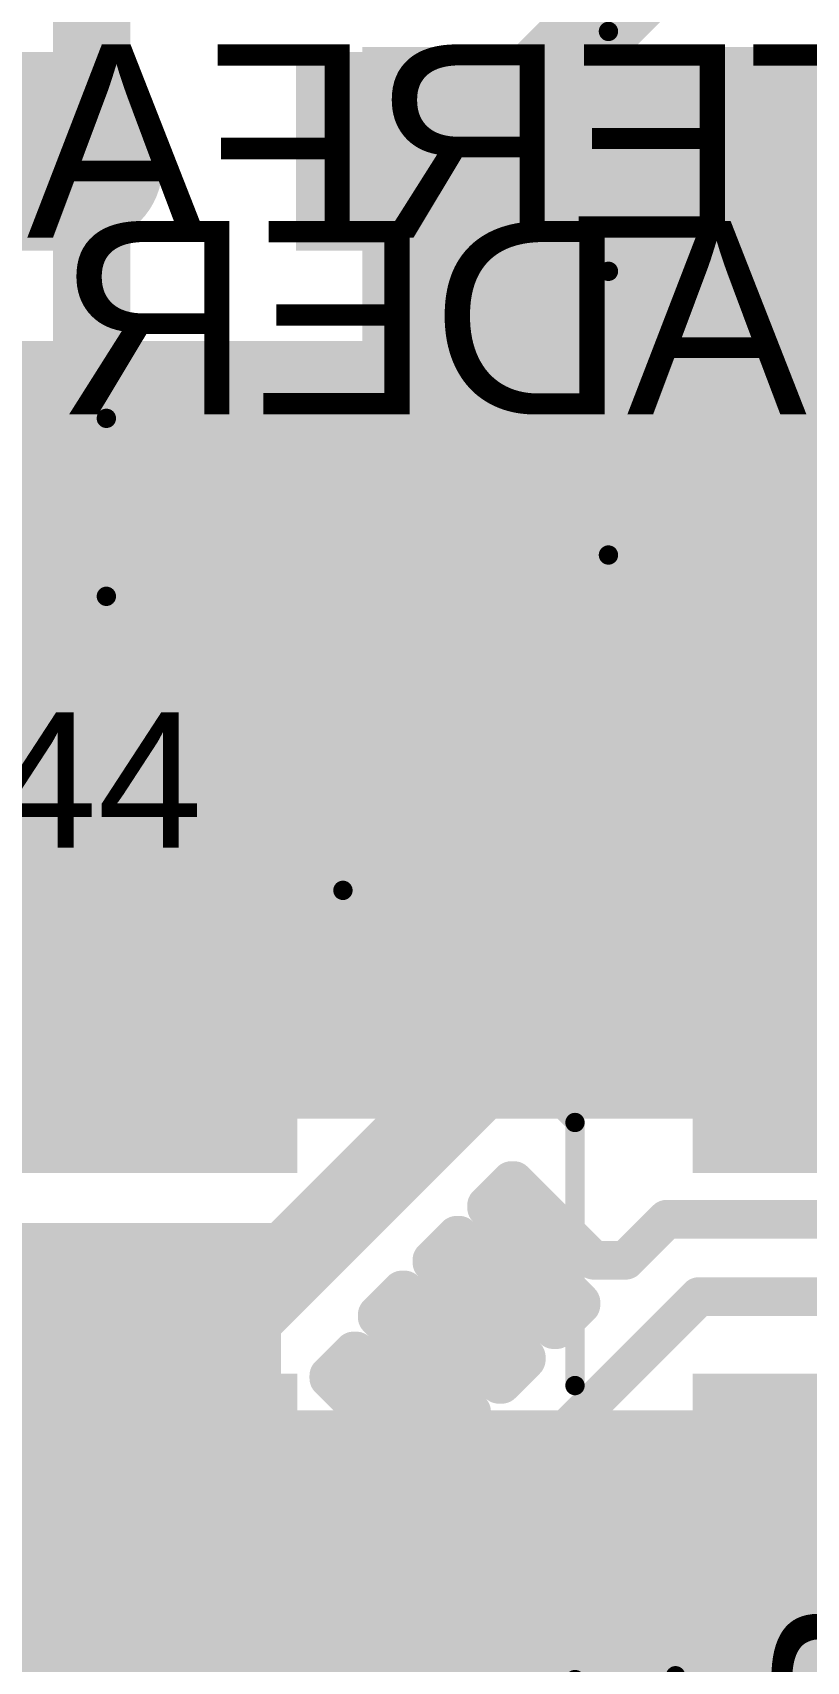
# Model space of a CAD drawing. Header units: millimetres. Extents: x -0.39 to 1.43, y -0.21 to 1.58.
# Drawn here: x 0.1227 to 0.3228, y 0.9297 to 1.3507 of the extents above; entities that cross this region are included whole.
import ezdxf

# ---------------------------------------------------------------- set-up
doc = ezdxf.new("R2010")
doc.units = ezdxf.units.MM
doc.header["$MEASUREMENT"] = 0
for name, color, linetype in [('BottomLayer', 5, 'Continuous'), ('BottomOverlay', 54, 'Continuous'), ('BottomPaste', 16, 'Continuous'), ('BottomSolder', 6, 'Continuous'), ('TopLayer', 1, 'Continuous'), ('TopOverlay', 2, 'Continuous'), ('TopPaste', 8, 'Continuous'), ('TopSolder', 216, 'Continuous'), ('ViaHoleLayer', 16, 'Continuous')]:
    doc.layers.add(name, color=color, linetype=linetype)
doc.styles.add('Arial', font='', dxfattribs={"height": 0.2})
doc.styles.get('Arial').set_extended_font_data('Arial')

# ---------------------------------------------------------------- blocks, each defined once
blk = doc.blocks.new('PHF254SMD___B_15')
at = {"layer": 'BottomLayer'}
for points in [[(-0.62008, 0.15354), (-0.57992, 0.15354), (-0.57992, 0.05512), (-0.62008, 0.05512)], [(-0.52008, 0.15354), (-0.47992, 0.15354), (-0.47992, 0.05512), (-0.52008, 0.05512)], [(-0.42008, 0.15354), (-0.37992, 0.15354), (-0.37992, 0.05512), (-0.42008, 0.05512)], [(-0.62008, -0.05512), (-0.57992, -0.05512), (-0.57992, -0.15354), (-0.62008, -0.15354)], [(-0.52008, -0.05512), (-0.47992, -0.05512), (-0.47992, -0.15354), (-0.52008, -0.15354)], [(-0.42008, -0.05512), (-0.37992, -0.05512), (-0.37992, -0.15354), (-0.42008, -0.15354)]]:
    blk.add_hatch(color=5, dxfattribs=at).paths.add_polyline_path(points)
at = {"layer": 'BottomPaste'}
for points in [[(-0.62008, 0.15354), (-0.57992, 0.15354), (-0.57992, 0.05512), (-0.62008, 0.05512)], [(-0.52008, 0.15354), (-0.47992, 0.15354), (-0.47992, 0.05512), (-0.52008, 0.05512)], [(-0.42008, 0.15354), (-0.37992, 0.15354), (-0.37992, 0.05512), (-0.42008, 0.05512)], [(-0.62008, -0.05512), (-0.57992, -0.05512), (-0.57992, -0.15354), (-0.62008, -0.15354)], [(-0.52008, -0.05512), (-0.47992, -0.05512), (-0.47992, -0.15354), (-0.52008, -0.15354)], [(-0.42008, -0.05512), (-0.37992, -0.05512), (-0.37992, -0.15354), (-0.42008, -0.15354)]]:
    blk.add_hatch(color=16, dxfattribs=at).paths.add_polyline_path(points)
at = {"layer": 'BottomSolder'}
for points in [[(-0.62408, 0.15754), (-0.57592, 0.15754), (-0.57592, 0.05112), (-0.62408, 0.05112)], [(-0.52408, 0.15754), (-0.47592, 0.15754), (-0.47592, 0.05112), (-0.52408, 0.05112)], [(-0.42408, 0.15754), (-0.37592, 0.15754), (-0.37592, 0.05112), (-0.42408, 0.05112)], [(-0.62408, -0.05112), (-0.57592, -0.05112), (-0.57592, -0.15754), (-0.62408, -0.15754)], [(-0.52408, -0.05112), (-0.47592, -0.05112), (-0.47592, -0.15754), (-0.52408, -0.15754)], [(-0.42408, -0.05112), (-0.37592, -0.05112), (-0.37592, -0.15754), (-0.42408, -0.15754)]]:
    blk.add_hatch(color=6, dxfattribs=at).paths.add_polyline_path(points)
at = {"layer": 'BottomOverlay', "const_width": 0.005}
for points in [[(-0.671, -0.1005), (-0.671, 0.10816)], [(-0.625, -0.1005), (-0.671, -0.1005)]]:
    blk.add_lwpolyline(points, dxfattribs=at)
at = {"layer": 'BottomOverlay', "const_width": 0.0025}
for points in [[(-0.67225, -0.1005, 1), (-0.66975, -0.1005, 1)], [(-0.67225, -0.1005, 1), (-0.66975, -0.1005, 1)], [(-0.62625, -0.1005, 1), (-0.62375, -0.1005, 1)]]:
    blk.add_lwpolyline(points, format="xyb", close=True, dxfattribs=at)
blk = doc.blocks.new('VKMD1001J101MV_18')
at = {"layer": 'TopLayer'}
for points in [[(-0.20768, 0.02756), (-0.0502, 0.02756), (-0.0502, -0.02756), (-0.20768, -0.02756)], [(0.0502, 0.02756), (0.20768, 0.02756), (0.20768, -0.02756), (0.0502, -0.02756)]]:
    blk.add_hatch(color=1, dxfattribs=at).paths.add_polyline_path(points)
at = {"layer": 'TopPaste'}
for points in [[(-0.20768, 0.02756), (-0.0502, 0.02756), (-0.0502, -0.02756), (-0.20768, -0.02756)], [(0.0502, 0.02756), (0.20768, 0.02756), (0.20768, -0.02756), (0.0502, -0.02756)]]:
    blk.add_hatch(color=8, dxfattribs=at).paths.add_polyline_path(points)
at = {"layer": 'TopSolder'}
for points in [[(-0.21168, 0.03156), (-0.0462, 0.03156), (-0.0462, -0.03156), (-0.21168, -0.03156)], [(0.0462, 0.03156), (0.21168, 0.03156), (0.21168, -0.03156), (0.0462, -0.03156)]]:
    blk.add_hatch(color=216, dxfattribs=at).paths.add_polyline_path(points)
at = {"layer": 'TopOverlay', "const_width": 0.005}
for points in [[(-0.107, 0.166), (-0.167, 0.106)], [(0.167, 0.166), (-0.107, 0.166)], [(0.167, 0.166), (0.167, 0.04)], [(-0.167, 0.106), (-0.167, 0.038)], [(-0.193, 0.069), (-0.193, 0.037)], [(-0.177, 0.053), (-0.209, 0.053)], [(-0.167, -0.038), (-0.167, -0.106)], [(0.167, -0.04), (0.167, -0.166)], [(-0.107, -0.166), (-0.167, -0.106)], [(0.167, -0.166), (-0.107, -0.166)]]:
    blk.add_lwpolyline(points, dxfattribs=at)
at = {"layer": 'TopOverlay', "const_width": 0.0025}
for points in [[(-0.10825, 0.166, 1), (-0.10575, 0.166, 1)], [(-0.10825, 0.166, 1), (-0.10575, 0.166, 1)], [(0.16575, 0.166, 1), (0.16825, 0.166, 1)], [(0.16575, 0.166, 1), (0.16825, 0.166, 1)], [(-0.16825, 0.106, 1), (-0.16575, 0.106, 1)], [(-0.16825, 0.106, 1), (-0.16575, 0.106, 1)], [(-0.19425, 0.069, 1), (-0.19175, 0.069, 1)], [(-0.21025, 0.053, 1), (-0.20775, 0.053, 1)], [(-0.17825, 0.053, 1), (-0.17575, 0.053, 1)], [(0.16575, 0.04, 1), (0.16825, 0.04, 1)], [(-0.19425, 0.037, 1), (-0.19175, 0.037, 1)], [(-0.16825, 0.038, 1), (-0.16575, 0.038, 1)], [(-0.16825, -0.038, 1), (-0.16575, -0.038, 1)], [(0.16575, -0.04, 1), (0.16825, -0.04, 1)], [(-0.16825, -0.106, 1), (-0.16575, -0.106, 1)], [(-0.16825, -0.106, 1), (-0.16575, -0.106, 1)], [(-0.10825, -0.166, 1), (-0.10575, -0.166, 1)], [(-0.10825, -0.166, 1), (-0.10575, -0.166, 1)], [(0.16575, -0.166, 1), (0.16825, -0.166, 1)], [(0.16575, -0.166, 1), (0.16825, -0.166, 1)]]:
    blk.add_lwpolyline(points, format="xyb", close=True, dxfattribs=at)
blk = doc.blocks.new('VKMB1001E101MV_19')
at = {"layer": 'TopLayer'}
for points in [[(-0.1378, 0.02165), (-0.02756, 0.02165), (-0.02756, -0.02165), (-0.1378, -0.02165)], [(0.02756, 0.02165), (0.1378, 0.02165), (0.1378, -0.02165), (0.02756, -0.02165)]]:
    blk.add_hatch(color=1, dxfattribs=at).paths.add_polyline_path(points)
at = {"layer": 'TopPaste'}
for points in [[(-0.1378, 0.02165), (-0.02756, 0.02165), (-0.02756, -0.02165), (-0.1378, -0.02165)], [(0.02756, 0.02165), (0.1378, 0.02165), (0.1378, -0.02165), (0.02756, -0.02165)]]:
    blk.add_hatch(color=8, dxfattribs=at).paths.add_polyline_path(points)
at = {"layer": 'TopSolder'}
for points in [[(-0.1418, 0.02565), (-0.02356, 0.02565), (-0.02356, -0.02565), (-0.1418, -0.02565)], [(0.02356, 0.02565), (0.1418, 0.02565), (0.1418, -0.02565), (0.02356, -0.02565)]]:
    blk.add_hatch(color=216, dxfattribs=at).paths.add_polyline_path(points)
at = {"layer": 'TopOverlay', "const_width": 0.005}
for points in [[(-0.105, 0.0575), (-0.05817, 0.10433)], [(-0.05817, 0.10433), (0.10433, 0.10433)], [(0.10433, 0.031), (0.10433, 0.10433)], [(-0.105, 0.035), (-0.105, 0.0575)], [(-0.128, 0.028), (-0.128, 0.051)], [(-0.139, 0.04), (-0.116, 0.04)], [(0.10433, -0.10433), (0.10433, -0.031)], [(-0.105, -0.0575), (-0.105, -0.035)], [(-0.105, -0.0575), (-0.05817, -0.10433)], [(-0.05817, -0.10433), (0.10433, -0.10433)]]:
    blk.add_lwpolyline(points, dxfattribs=at)
at = {"layer": 'TopOverlay', "const_width": 0.0025}
for points in [[(-0.05942, 0.10433, 1), (-0.05692, 0.10433, 1)], [(-0.05942, 0.10433, 1), (-0.05692, 0.10433, 1)], [(0.10308, 0.10433, 1), (0.10558, 0.10433, 1)], [(0.10308, 0.10433, 1), (0.10558, 0.10433, 1)], [(-0.10625, 0.0575, 1), (-0.10375, 0.0575, 1)], [(-0.10625, 0.0575, 1), (-0.10375, 0.0575, 1)], [(-0.12925, 0.051, 1), (-0.12675, 0.051, 1)], [(-0.14025, 0.04, 1), (-0.13775, 0.04, 1)], [(-0.11725, 0.04, 1), (-0.11475, 0.04, 1)], [(-0.10625, 0.035, 1), (-0.10375, 0.035, 1)], [(-0.12925, 0.028, 1), (-0.12675, 0.028, 1)], [(0.10308, 0.031, 1), (0.10558, 0.031, 1)], [(0.10308, -0.031, 1), (0.10558, -0.031, 1)], [(-0.10625, -0.035, 1), (-0.10375, -0.035, 1)], [(-0.10625, -0.0575, 1), (-0.10375, -0.0575, 1)], [(-0.10625, -0.0575, 1), (-0.10375, -0.0575, 1)], [(-0.05942, -0.10433, 1), (-0.05692, -0.10433, 1)], [(-0.05942, -0.10433, 1), (-0.05692, -0.10433, 1)], [(0.10308, -0.10433, 1), (0.10558, -0.10433, 1)], [(0.10308, -0.10433, 1), (0.10558, -0.10433, 1)]]:
    blk.add_lwpolyline(points, format="xyb", close=True, dxfattribs=at)

msp = doc.modelspace()

# ---------------------------------------------------------------- hatches: boundary and pattern name
at = {"layer": 'BottomLayer'}
h = msp.add_hatch(color=5, dxfattribs=at)
edge = h.paths.add_edge_path()
edge.add_arc((0.237, 1.321), 0.01181, 0, 360)
for points in [[(0.087, 1.06), (0.19, 1.06), (0.19, 1.203), (0.087, 1.203)], [(0.294, 1.156), (0.416, 1.156), (0.416, 1.203), (0.294, 1.203)], [(0.294, 1.056), (0.416, 1.056), (0.416, 1.103), (0.294, 1.103)], [(0.084, 0.857), (0.187, 0.857), (0.187, 1.043), (0.084, 1.043)]]:
    msp.add_hatch(color=5, dxfattribs=at).paths.add_polyline_path(points)
at = {"layer": 'TopLayer'}
for points in [[(0.208, 1.07), (0.363, 1.07), (0.363, 1.347), (0.208, 1.347)], [(0.075, 1.07), (0.25, 1.07), (0.25, 1.271), (0.075, 1.271)], [(0.107, 0.748), (0.19, 0.748), (0.19, 0.992), (0.107, 0.992)], [(0.156, 0.746), (0.303, 0.746), (0.303, 0.992), (0.156, 0.992)], [(0.293, 0.669), (0.364, 0.669), (0.364, 0.992), (0.293, 0.992)]]:
    msp.add_hatch(color=1, dxfattribs=at).paths.add_polyline_path(points)
h = msp.add_hatch(color=1, dxfattribs=at)
edge = h.paths.add_edge_path()
edge.add_arc((0.237, 1.321), 0.01181, 0, 360)
at = {"layer": 'ViaHoleLayer'}
h = msp.add_hatch(color=16, dxfattribs=at)
edge = h.paths.add_edge_path()
edge.add_arc((0.237, 1.321), 0.00591, 0, 360)

# ---------------------------------------------------------------- linework, layer by layer
at = {"layer": 'BottomLayer'}
for points, const_width in [([(0.138, 1.18), (0.138, 1.38357)], 0.02), ([(0.237, 1.321), (0.28001, 1.36401)], 0.022), ([(0.17348, 1.01648), (0.281, 1.124)], 0.022), ([(0.281, 1.124), (0.55144, 1.124)], 0.022), ([(0.24015, 1.04763), (0.24652, 1.05399)], 0.01), ([(0.24652, 1.05399), (0.24722, 1.05399)], 0.01), ([(0.24722, 1.05399), (0.26782, 1.03339)], 0.01), ([(0.24015, 1.04692), (0.24015, 1.04763)], 0.01), ([(0.24015, 1.04692), (0.26454, 1.02253)], 0.01), ([(0.27611, 1.03339), (0.28672, 1.044)], 0.01), ([(0.28672, 1.044), (0.57267, 1.044)], 0.01), ([(0.22601, 1.03349), (0.23237, 1.03985)], 0.01), ([(0.23237, 1.03985), (0.23308, 1.03985)], 0.01), ([(0.23308, 1.03985), (0.25747, 1.01546)], 0.01), ([(0.22601, 1.03278), (0.22601, 1.03349)], 0.01), ([(0.22601, 1.03278), (0.2504, 1.00839)], 0.01), ([(0.26782, 1.03339), (0.27611, 1.03339)], 0.01), ([(0.1355, 1.01272), (0.13912, 1.01822)], 0.022), ([(0.17348, 0.98908), (0.17348, 1.01648)], 0.022), ([(0.21187, 1.01935), (0.21823, 1.02571)], 0.01), ([(0.21823, 1.02571), (0.21894, 1.02571)], 0.01), ([(0.21894, 1.02571), (0.24333, 1.00132)], 0.01), ([(0.222, 0.951), (0.295, 1.024)], 0.01), ([(0.26454, 1.02183), (0.26454, 1.02253)], 0.01), ([(0.295, 1.024), (0.58096, 1.024)], 0.01), ([(0.1355, 1.00613), (0.1355, 1.01272)], 0.022), ([(0.21187, 1.01864), (0.21187, 1.01935)], 0.01), ([(0.21187, 1.01864), (0.23626, 0.99425)], 0.01), ([(0.25818, 1.01546), (0.26454, 1.02183)], 0.01), ([(0.25747, 1.01546), (0.25818, 1.01546)], 0.01), ([(0.1355, 0.98), (0.1355, 1.00613)], 0.022), ([(0.19935, 1.00358), (0.20572, 1.00994)], 0.01), ([(0.20572, 1.00994), (0.20642, 1.00994)], 0.01), ([(0.20642, 1.00994), (0.22919, 0.98718)], 0.01), ([(0.24404, 1.00132), (0.2504, 1.00768)], 0.01), ([(0.2504, 1.00768), (0.2504, 1.00839)], 0.01), ([(0.19935, 1.00287), (0.19935, 1.00358)], 0.01), ([(0.19935, 1.00287), (0.21833, 0.9839)], 0.01), ([(0.24333, 1.00132), (0.24404, 1.00132)], 0.01), ([(0.1629, 0.9785), (0.17348, 0.98908)], 0.022), ([(0.22989, 0.98718), (0.23626, 0.99354)], 0.01), ([(0.23626, 0.99354), (0.23626, 0.99425)], 0.01), ([(0.1355, 0.95), (0.1355, 0.98)], 0.022), ([(0.1355, 0.9785), (0.1629, 0.9785)], 0.022), ([(0.22919, 0.98718), (0.22989, 0.98718)], 0.01), ([(0.21833, 0.97561), (0.21833, 0.9839)], 0.01), ([(0.244, 0.95037), (0.27363, 0.98)], 0.008), ([(0.27363, 0.98), (0.34666, 0.98)], 0.008), ([(0.20912, 0.96641), (0.21833, 0.97561)], 0.01), ([(0.202, 0.95928), (0.20912, 0.96641)], 0.01), ([(0.202, 0.84701), (0.202, 0.95928)], 0.01), ([(0.222, 0.766), (0.222, 0.951)], 0.01), ([(0.244, 0.93758), (0.244, 0.95037)], 0.008), ([(0.244, 0.584), (0.244, 0.93758)], 0.008)]:
    msp.add_lwpolyline(points, dxfattribs=dict(at, const_width=const_width))
for points, const_width in [([(0.2315, 1.321, 1), (0.2425, 1.321, 1)], 0.011), ([(0.133, 1.18, 1), (0.143, 1.18, 1)], 0.01), ([(0.2755, 1.124, 1), (0.2865, 1.124, 1)], 0.011), ([(0.2755, 1.124, 1), (0.2865, 1.124, 1)], 0.011), ([(0.24402, 1.05399, 1), (0.24902, 1.05399, 1)], 0.005), ([(0.24402, 1.05399, 1), (0.24902, 1.05399, 1)], 0.005), ([(0.24472, 1.05399, 1), (0.24972, 1.05399, 1)], 0.005), ([(0.24472, 1.05399, 1), (0.24972, 1.05399, 1)], 0.005), ([(0.23765, 1.04763, 1), (0.24265, 1.04763, 1)], 0.005), ([(0.23765, 1.04763, 1), (0.24265, 1.04763, 1)], 0.005), ([(0.23765, 1.04692, 1), (0.24265, 1.04692, 1)], 0.005), ([(0.23765, 1.04692, 1), (0.24265, 1.04692, 1)], 0.005), ([(0.28422, 1.044, 1), (0.28922, 1.044, 1)], 0.005), ([(0.28422, 1.044, 1), (0.28922, 1.044, 1)], 0.005), ([(0.22987, 1.03985, 1), (0.23487, 1.03985, 1)], 0.005), ([(0.22987, 1.03985, 1), (0.23487, 1.03985, 1)], 0.005), ([(0.23058, 1.03985, 1), (0.23558, 1.03985, 1)], 0.005), ([(0.23058, 1.03985, 1), (0.23558, 1.03985, 1)], 0.005), ([(0.14697, 1.02755, 1), (0.15797, 1.02755, 1)], 0.011), ([(0.22351, 1.03349, 1), (0.22851, 1.03349, 1)], 0.005), ([(0.22351, 1.03349, 1), (0.22851, 1.03349, 1)], 0.005), ([(0.22351, 1.03278, 1), (0.22851, 1.03278, 1)], 0.005), ([(0.22351, 1.03278, 1), (0.22851, 1.03278, 1)], 0.005), ([(0.26532, 1.03339, 1), (0.27032, 1.03339, 1)], 0.005), ([(0.26532, 1.03339, 1), (0.27032, 1.03339, 1)], 0.005), ([(0.27361, 1.03339, 1), (0.27861, 1.03339, 1)], 0.005), ([(0.27361, 1.03339, 1), (0.27861, 1.03339, 1)], 0.005), ([(0.13362, 1.01822, 1), (0.14462, 1.01822, 1)], 0.011), ([(0.13362, 1.01822, 1), (0.14462, 1.01822, 1)], 0.011), ([(0.16798, 1.01648, 1), (0.17898, 1.01648, 1)], 0.011), ([(0.16798, 1.01648, 1), (0.17898, 1.01648, 1)], 0.011), ([(0.21573, 1.02571, 1), (0.22073, 1.02571, 1)], 0.005), ([(0.21573, 1.02571, 1), (0.22073, 1.02571, 1)], 0.005), ([(0.21644, 1.02571, 1), (0.22144, 1.02571, 1)], 0.005), ([(0.21644, 1.02571, 1), (0.22144, 1.02571, 1)], 0.005), ([(0.26204, 1.02253, 1), (0.26704, 1.02253, 1)], 0.005), ([(0.26204, 1.02253, 1), (0.26704, 1.02253, 1)], 0.005), ([(0.2925, 1.024, 1), (0.2975, 1.024, 1)], 0.005), ([(0.2925, 1.024, 1), (0.2975, 1.024, 1)], 0.005), ([(0.13, 1.01272, 1), (0.141, 1.01272, 1)], 0.011), ([(0.13, 1.01272, 1), (0.141, 1.01272, 1)], 0.011), ([(0.20937, 1.01935, 1), (0.21437, 1.01935, 1)], 0.005), ([(0.20937, 1.01935, 1), (0.21437, 1.01935, 1)], 0.005), ([(0.20937, 1.01864, 1), (0.21437, 1.01864, 1)], 0.005), ([(0.20937, 1.01864, 1), (0.21437, 1.01864, 1)], 0.005), ([(0.26204, 1.02183, 1), (0.26704, 1.02183, 1)], 0.005), ([(0.26204, 1.02183, 1), (0.26704, 1.02183, 1)], 0.005), ([(0.25497, 1.01546, 1), (0.25997, 1.01546, 1)], 0.005), ([(0.25497, 1.01546, 1), (0.25997, 1.01546, 1)], 0.005), ([(0.25568, 1.01546, 1), (0.26068, 1.01546, 1)], 0.005), ([(0.25568, 1.01546, 1), (0.26068, 1.01546, 1)], 0.005), ([(0.13, 1.00613, 1), (0.141, 1.00613, 1)], 0.011), ([(0.13, 1.00613, 1), (0.141, 1.00613, 1)], 0.011), ([(0.20322, 1.00994, 1), (0.20822, 1.00994, 1)], 0.005), ([(0.20322, 1.00994, 1), (0.20822, 1.00994, 1)], 0.005), ([(0.20392, 1.00994, 1), (0.20892, 1.00994, 1)], 0.005), ([(0.20392, 1.00994, 1), (0.20892, 1.00994, 1)], 0.005), ([(0.2479, 1.00839, 1), (0.2529, 1.00839, 1)], 0.005), ([(0.2479, 1.00839, 1), (0.2529, 1.00839, 1)], 0.005), ([(0.2479, 1.00768, 1), (0.2529, 1.00768, 1)], 0.005), ([(0.2479, 1.00768, 1), (0.2529, 1.00768, 1)], 0.005), ([(0.19685, 1.00358, 1), (0.20185, 1.00358, 1)], 0.005), ([(0.19685, 1.00358, 1), (0.20185, 1.00358, 1)], 0.005), ([(0.19685, 1.00287, 1), (0.20185, 1.00287, 1)], 0.005), ([(0.19685, 1.00287, 1), (0.20185, 1.00287, 1)], 0.005), ([(0.24083, 1.00132, 1), (0.24583, 1.00132, 1)], 0.005), ([(0.24083, 1.00132, 1), (0.24583, 1.00132, 1)], 0.005), ([(0.24154, 1.00132, 1), (0.24654, 1.00132, 1)], 0.005), ([(0.24154, 1.00132, 1), (0.24654, 1.00132, 1)], 0.005), ([(0.16798, 0.98908, 1), (0.17898, 0.98908, 1)], 0.011), ([(0.16798, 0.98908, 1), (0.17898, 0.98908, 1)], 0.011), ([(0.23376, 0.99425, 1), (0.23876, 0.99425, 1)], 0.005), ([(0.23376, 0.99425, 1), (0.23876, 0.99425, 1)], 0.005), ([(0.23376, 0.99354, 1), (0.23876, 0.99354, 1)], 0.005), ([(0.23376, 0.99354, 1), (0.23876, 0.99354, 1)], 0.005), ([(0.13, 0.98, 1), (0.141, 0.98, 1)], 0.011), ([(0.13, 0.98, 1), (0.141, 0.98, 1)], 0.011), ([(0.13, 0.9785, 1), (0.141, 0.9785, 1)], 0.011), ([(0.1574, 0.9785, 1), (0.1684, 0.9785, 1)], 0.011), ([(0.1574, 0.9785, 1), (0.1684, 0.9785, 1)], 0.011), ([(0.22669, 0.98718, 1), (0.23169, 0.98718, 1)], 0.005), ([(0.22669, 0.98718, 1), (0.23169, 0.98718, 1)], 0.005), ([(0.22739, 0.98718, 1), (0.23239, 0.98718, 1)], 0.005), ([(0.22739, 0.98718, 1), (0.23239, 0.98718, 1)], 0.005), ([(0.21583, 0.9839, 1), (0.22083, 0.9839, 1)], 0.005), ([(0.21583, 0.9839, 1), (0.22083, 0.9839, 1)], 0.005), ([(0.27163, 0.98, 1), (0.27563, 0.98, 1)], 0.004), ([(0.27163, 0.98, 1), (0.27563, 0.98, 1)], 0.004), ([(0.21583, 0.97561, 1), (0.22083, 0.97561, 1)], 0.005), ([(0.21583, 0.97561, 1), (0.22083, 0.97561, 1)], 0.005), ([(0.20662, 0.96641, 1), (0.21162, 0.96641, 1)], 0.005), ([(0.20662, 0.96641, 1), (0.21162, 0.96641, 1)], 0.005), ([(0.1995, 0.95928, 1), (0.2045, 0.95928, 1)], 0.005), ([(0.1995, 0.95928, 1), (0.2045, 0.95928, 1)], 0.005), ([(0.13, 0.95, 1), (0.141, 0.95, 1)], 0.011), ([(0.2195, 0.951, 1), (0.2245, 0.951, 1)], 0.005), ([(0.2195, 0.951, 1), (0.2245, 0.951, 1)], 0.005), ([(0.242, 0.95037, 1), (0.246, 0.95037, 1)], 0.004), ([(0.242, 0.95037, 1), (0.246, 0.95037, 1)], 0.004), ([(0.242, 0.93758, 1), (0.246, 0.93758, 1)], 0.004), ([(0.242, 0.93758, 1), (0.246, 0.93758, 1)], 0.004)]:
    msp.add_lwpolyline(points, format="xyb", close=True, dxfattribs=dict(at, const_width=const_width))
at = {"layer": 'BottomLayer', "const_width": 0.022}
msp.add_lwpolyline([(0.13912, 1.01822, -0.192022), (0.15247, 1.02755)], format="xyb", dxfattribs=at)
at = {"layer": 'TopLayer'}
for points, const_width in [([(-0.08572, 1.316), (0.13632, 1.316)], 0.04), ([(0.30068, 1.315), (0.30168, 1.316)], 0.04), ([(0.3285, 0.95083), (0.353, 0.97533)], 0.022), ([(0.3285, 0.8305), (0.3285, 0.95083)], 0.022)]:
    msp.add_lwpolyline(points, dxfattribs=dict(at, const_width=const_width))
for points, const_width in [([(0.12632, 1.316, 1), (0.14632, 1.316, 1)], 0.02), ([(0.29068, 1.315, 1), (0.31068, 1.315, 1)], 0.02), ([(0.29168, 1.316, 1), (0.31168, 1.316, 1)], 0.02), ([(0.323, 0.95083, 1), (0.334, 0.95083, 1)], 0.011), ([(0.323, 0.95083, 1), (0.334, 0.95083, 1)], 0.011)]:
    msp.add_lwpolyline(points, format="xyb", close=True, dxfattribs=dict(at, const_width=const_width))

# ---------------------------------------------------------------- block references
msp.add_blockref('VKMB1001E101MV_19', (0.16732, 1.32))
for name, p, rotation in [('PHF254SMD___B_15', (0.24233, 0.58), 270), ('VKMD1001J101MV_18', (0.096, 0.963), 180)]:
    msp.add_blockref(name, p, dxfattribs=dict(rotation=rotation))

# ---------------------------------------------------------------- texts
at = {"layer": 'BottomOverlay', "style": 'Arial', "text_generation_flag": 2}
for s, p in [('INTERFACING', (0.42, 1.29766)), ('HEADER', (0.42, 1.252))]:
    msp.add_text(s, height=0.05, rotation=360, dxfattribs=at).set_placement(p)
at = {"layer": 'TopOverlay', "style": 'Arial'}
msp.add_text('C44', height=0.035, dxfattribs=at).set_placement((0.077, 1.14))
msp.add_text('RJ45_B', height=0.05, rotation=90, dxfattribs=at).set_placement((0.36376, 0.70001))

doc.saveas('drawing.dxf')
